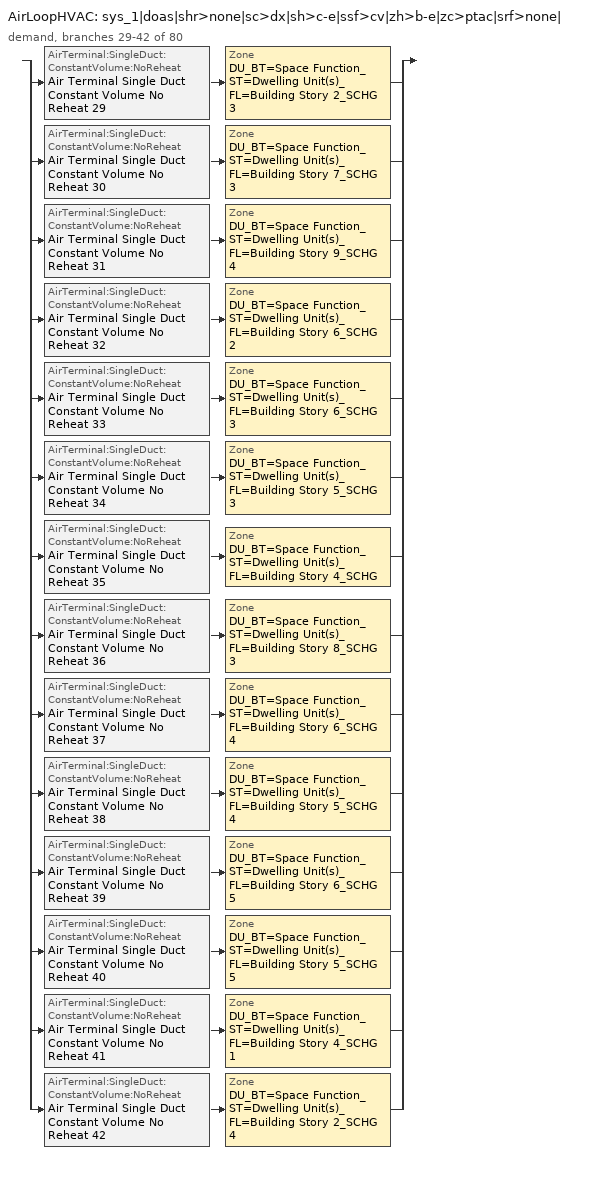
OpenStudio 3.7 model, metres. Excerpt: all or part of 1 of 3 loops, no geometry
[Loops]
AirLoopHVAC 'sys_1|doas|shr>none|sc>dx|sh>c-e|ssf>cv|zh>b-e|zc>ptac|srf>none|'
 demand, branches 29-42 of 80: split
  | AirTerminal:SingleDuct:ConstantVolume:NoReheat 'Air Terminal Single Duct Constant Volume No Reheat 29' > Zone 'DU_BT=Space Function_ST=Dwelling Unit(s)_FL=Building Story 2_SCHG 3'
  | AirTerminal:SingleDuct:ConstantVolume:NoReheat 'Air Terminal Single Duct Constant Volume No Reheat 30' > Zone 'DU_BT=Space Function_ST=Dwelling Unit(s)_FL=Building Story 7_SCHG 3'
  | AirTerminal:SingleDuct:ConstantVolume:NoReheat 'Air Terminal Single Duct Constant Volume No Reheat 31' > Zone 'DU_BT=Space Function_ST=Dwelling Unit(s)_FL=Building Story 9_SCHG 4'
  | AirTerminal:SingleDuct:ConstantVolume:NoReheat 'Air Terminal Single Duct Constant Volume No Reheat 32' > Zone 'DU_BT=Space Function_ST=Dwelling Unit(s)_FL=Building Story 6_SCHG 2'
  | AirTerminal:SingleDuct:ConstantVolume:NoReheat 'Air Terminal Single Duct Constant Volume No Reheat 33' > Zone 'DU_BT=Space Function_ST=Dwelling Unit(s)_FL=Building Story 6_SCHG 3'
  | AirTerminal:SingleDuct:ConstantVolume:NoReheat 'Air Terminal Single Duct Constant Volume No Reheat 34' > Zone 'DU_BT=Space Function_ST=Dwelling Unit(s)_FL=Building Story 5_SCHG 3'
  | AirTerminal:SingleDuct:ConstantVolume:NoReheat 'Air Terminal Single Duct Constant Volume No Reheat 35' > Zone 'DU_BT=Space Function_ST=Dwelling Unit(s)_FL=Building Story 4_SCHG'
  | AirTerminal:SingleDuct:ConstantVolume:NoReheat 'Air Terminal Single Duct Constant Volume No Reheat 36' > Zone 'DU_BT=Space Function_ST=Dwelling Unit(s)_FL=Building Story 8_SCHG 3'
  | AirTerminal:SingleDuct:ConstantVolume:NoReheat 'Air Terminal Single Duct Constant Volume No Reheat 37' > Zone 'DU_BT=Space Function_ST=Dwelling Unit(s)_FL=Building Story 6_SCHG 4'
  | AirTerminal:SingleDuct:ConstantVolume:NoReheat 'Air Terminal Single Duct Constant Volume No Reheat 38' > Zone 'DU_BT=Space Function_ST=Dwelling Unit(s)_FL=Building Story 5_SCHG 4'
  | AirTerminal:SingleDuct:ConstantVolume:NoReheat 'Air Terminal Single Duct Constant Volume No Reheat 39' > Zone 'DU_BT=Space Function_ST=Dwelling Unit(s)_FL=Building Story 6_SCHG 5'
  | AirTerminal:SingleDuct:ConstantVolume:NoReheat 'Air Terminal Single Duct Constant Volume No Reheat 40' > Zone 'DU_BT=Space Function_ST=Dwelling Unit(s)_FL=Building Story 5_SCHG 5'
  | AirTerminal:SingleDuct:ConstantVolume:NoReheat 'Air Terminal Single Duct Constant Volume No Reheat 41' > Zone 'DU_BT=Space Function_ST=Dwelling Unit(s)_FL=Building Story 4_SCHG 1'
  | AirTerminal:SingleDuct:ConstantVolume:NoReheat 'Air Terminal Single Duct Constant Volume No Reheat 42' > Zone 'DU_BT=Space Function_ST=Dwelling Unit(s)_FL=Building Story 2_SCHG 4'
[EvaporativeFluidCooler:SingleSpeed]
Central Tower: Design Air Flow Rate {m3/s}=autosize; Fan Power at Design Air Flow Rate {W}=autosize; Design Spray Water Flow Rate {m3/s}=0.002208; Performance Input Method=UFactorTimesAreaAndDesignWaterFlowRate; U-factor Times Area Value at Design Air Flow Rate {W/K}=autosize; Design Water Flow Rate {m3/s}=autosize; Capacity Control=FanCycling; Sizing Factor=1; Evaporation Loss Mode=SaturatedExit; Drift Loss Percent {percent}=0.008; Blowdown Calculation Mode=ConcentrationRatio; Blowdown Concentration Ratio=3
[Sizing:Zone] Zone Cooling Design Supply Air Temperature Input Method=TemperatureDifference; Zone Cooling Design Supply Air Temperature {C}=14; Zone Cooling Design Supply Air Temperature Difference {deltaC}=11; Zone Heating Design Supply Air Temperature Input Method=TemperatureDifference; Zone Heating Design Supply Air Temperature {C}=40; Zone Heating Design Supply Air Temperature Difference {deltaC}=21; Zone Cooling Design Supply Air Humidity Ratio {kg-H2O/kg-air}=0.0085; Zone Heating Design Supply Air Humidity Ratio {kg-H2O/kg-air}=0.008; Zone Heating Sizing Factor=1.3; Zone Cooling Sizing Factor=1.1; Cooling Design Air Flow Method=DesignDay; Heating Design Air Flow Method=DesignDay; Account for Dedicated Outdoor Air System=No; Dedicated Outdoor Air System Control Strategy=NeutralSupplyAir; Dedicated Outdoor Air Low Setpoint Temperature for Design {C}=autosize; Dedicated Outdoor Air High Setpoint Temperature for Design {C}=autosize; Zone Load Sizing Method=Sensible Load Only No Latent Load; Zone Latent Cooling Design Supply Air Humidity Ratio Input Method=HumidityRatioDifference; Zone Cooling Design Supply Air Humidity Ratio Difference {kgWater/kgDryAir}=0.005; Zone Latent Heating Design Supply Air Humidity Ratio Input Method=HumidityRatioDifference; Zone Humidification Design Supply Air Humidity Ratio Difference {kgWater/kgDryAir}=0.005
DU_BT=Space Function_ST=Dwelling Unit(s)_FL=Building Story 2_SCHG 3; DU_BT=Space Function_ST=Dwelling Unit(s)_FL=Building Story 7_SCHG 3; DU_BT=Space Function_ST=Dwelling Unit(s)_FL=Building Story 9_SCHG 4; DU_BT=Space Function_ST=Dwelling Unit(s)_FL=Building Story 6_SCHG 2; DU_BT=Space Function_ST=Dwelling Unit(s)_FL=Building Story 6_SCHG 3; DU_BT=Space Function_ST=Dwelling Unit(s)_FL=Building Story 5_SCHG 3; DU_BT=Space Function_ST=Dwelling Unit(s)_FL=Building Story 4_SCHG; DU_BT=Space Function_ST=Dwelling Unit(s)_FL=Building Story 8_SCHG 3; DU_BT=Space Function_ST=Dwelling Unit(s)_FL=Building Story 6_SCHG 4; DU_BT=Space Function_ST=Dwelling Unit(s)_FL=Building Story 5_SCHG 4; DU_BT=Space Function_ST=Dwelling Unit(s)_FL=Building Story 6_SCHG 5; DU_BT=Space Function_ST=Dwelling Unit(s)_FL=Building Story 5_SCHG 5; DU_BT=Space Function_ST=Dwelling Unit(s)_FL=Building Story 4_SCHG 1; DU_BT=Space Function_ST=Dwelling Unit(s)_FL=Building Story 2_SCHG 4
[Zone equipment]
DU_BT=Space Function_ST=Dwelling Unit(s)_FL=Building Story 2_SCHG 3: DU_BT=Space Function_ST=Dwelling Unit(s)_FL=Building Story 2_SCHG 3 PTAC, Zone HVAC Baseboard Convective Electric 29, Air Terminal Single Duct Constant Volume No Reheat 29
DU_BT=Space Function_ST=Dwelling Unit(s)_FL=Building Story 7_SCHG 3: DU_BT=Space Function_ST=Dwelling Unit(s)_FL=Building Story 7_SCHG 3 PTAC, Zone HVAC Baseboard Convective Electric 30, Air Terminal Single Duct Constant Volume No Reheat 30
DU_BT=Space Function_ST=Dwelling Unit(s)_FL=Building Story 9_SCHG 4: DU_BT=Space Function_ST=Dwelling Unit(s)_FL=Building Story 9_SCHG 4 PTAC, Zone HVAC Baseboard Convective Electric 31, Air Terminal Single Duct Constant Volume No Reheat 31
DU_BT=Space Function_ST=Dwelling Unit(s)_FL=Building Story 6_SCHG 2: DU_BT=Space Function_ST=Dwelling Unit(s)_FL=Building Story 6_SCHG 2 PTAC, Zone HVAC Baseboard Convective Electric 32, Air Terminal Single Duct Constant Volume No Reheat 32
DU_BT=Space Function_ST=Dwelling Unit(s)_FL=Building Story 6_SCHG 3: DU_BT=Space Function_ST=Dwelling Unit(s)_FL=Building Story 6_SCHG 3 PTAC, Zone HVAC Baseboard Convective Electric 33, Air Terminal Single Duct Constant Volume No Reheat 33
DU_BT=Space Function_ST=Dwelling Unit(s)_FL=Building Story 5_SCHG 3: DU_BT=Space Function_ST=Dwelling Unit(s)_FL=Building Story 5_SCHG 3 PTAC, Zone HVAC Baseboard Convective Electric 34, Air Terminal Single Duct Constant Volume No Reheat 34
DU_BT=Space Function_ST=Dwelling Unit(s)_FL=Building Story 4_SCHG: DU_BT=Space Function_ST=Dwelling Unit(s)_FL=Building Story 4_SCHG PTAC, Zone HVAC Baseboard Convective Electric 35, Air Terminal Single Duct Constant Volume No Reheat 35
DU_BT=Space Function_ST=Dwelling Unit(s)_FL=Building Story 8_SCHG 3: DU_BT=Space Function_ST=Dwelling Unit(s)_FL=Building Story 8_SCHG 3 PTAC, Zone HVAC Baseboard Convective Electric 36, Air Terminal Single Duct Constant Volume No Reheat 36
DU_BT=Space Function_ST=Dwelling Unit(s)_FL=Building Story 6_SCHG 4: DU_BT=Space Function_ST=Dwelling Unit(s)_FL=Building Story 6_SCHG 4 PTAC, Zone HVAC Baseboard Convective Electric 37, Air Terminal Single Duct Constant Volume No Reheat 37
DU_BT=Space Function_ST=Dwelling Unit(s)_FL=Building Story 5_SCHG 4: DU_BT=Space Function_ST=Dwelling Unit(s)_FL=Building Story 5_SCHG 4 PTAC, Zone HVAC Baseboard Convective Electric 38, Air Terminal Single Duct Constant Volume No Reheat 38
DU_BT=Space Function_ST=Dwelling Unit(s)_FL=Building Story 6_SCHG 5: DU_BT=Space Function_ST=Dwelling Unit(s)_FL=Building Story 6_SCHG 5 PTAC, Zone HVAC Baseboard Convective Electric 39, Air Terminal Single Duct Constant Volume No Reheat 39
DU_BT=Space Function_ST=Dwelling Unit(s)_FL=Building Story 5_SCHG 5: DU_BT=Space Function_ST=Dwelling Unit(s)_FL=Building Story 5_SCHG 5 PTAC, Zone HVAC Baseboard Convective Electric 40, Air Terminal Single Duct Constant Volume No Reheat 40
DU_BT=Space Function_ST=Dwelling Unit(s)_FL=Building Story 4_SCHG 1: DU_BT=Space Function_ST=Dwelling Unit(s)_FL=Building Story 4_SCHG 1 PTAC, Zone HVAC Baseboard Convective Electric 41, Air Terminal Single Duct Constant Volume No Reheat 41
DU_BT=Space Function_ST=Dwelling Unit(s)_FL=Building Story 2_SCHG 4: DU_BT=Space Function_ST=Dwelling Unit(s)_FL=Building Story 2_SCHG 4 PTAC, Zone HVAC Baseboard Convective Electric 42, Air Terminal Single Duct Constant Volume No Reheat 42
[Coil:Heating:Electric] Availability Schedule=ON_OFF_ALWAYS_OFF
Coil Heating Electric 30; Coil Heating Electric 31; Coil Heating Electric 32; Coil Heating Electric 33; Coil Heating Electric 34; Coil Heating Electric 35; Coil Heating Electric 36; Coil Heating Electric 37; Coil Heating Electric 38; Coil Heating Electric 39; Coil Heating Electric 40; Coil Heating Electric 41; Coil Heating Electric 42; Coil Heating Electric 43
[Coil:Cooling:DX:SingleSpeed] Availability Schedule=Always On Discrete; Rated Total Cooling Capacity {W}=autosize; Rated Sensible Heat Ratio=autosize; Rated COP {W/W}=2.72491; Rated Air Flow Rate {m3/s}=autosize; Rated Evaporator Fan Power Per Volume Flow Rate 2017 {W/(m3/s)}=773.3; Rated Evaporator Fan Power Per Volume Flow Rate 2023 {W/(m3/s)}=934.4; Total Cooling Capacity Function of Temperature Curve=DXCOOL-NECB2011-REF-CAPFT; Total Cooling Capacity Function of Flow Fraction Curve=DXCOOL-NECB2011-REF-CAPFFLOW; Energy Input Ratio Function of Temperature Curve=DXCOOL-NECB2011-REF-COOLEIRFT; Energy Input Ratio Function of Flow Fraction Curve=DXCOOL-NECB2011-REF-COOLEIRFFLOW; Part Load Fraction Correlation Curve=DXCOOL-NECB2011-REF-COOLPLFFPLR; Minimum Outdoor Dry-Bulb Temperature for Compressor Operation {C}=-25; Nominal Time for Condensate Removal to Begin {s}=0; Ratio of Initial Moisture Evaporation Rate and Steady State Latent Capacity=0; Maximum Cycling Rate {cycles/hr}=0; Latent Capacity Time Constant {s}=0; Condenser Type=AirCooled; Evaporative Condenser Effectiveness=0.9; Evaporative Condenser Air Flow Rate {m3/s}=autosize; Evaporative Condenser Pump Rated Power Consumption {W}=autosize; Crankcase Heater Capacity {W}=0; Maximum Outdoor Dry-Bulb Temperature for Crankcase Heater Operation {C}=10; Basin Heater Capacity {W/K}=0; Basin Heater Setpoint Temperature {C}=2
Coil Cooling DX Single Speed 29 8kBtu/hr 7.7726EER; Coil Cooling DX Single Speed 30 9kBtu/hr 7.7726EER; Coil Cooling DX Single Speed 31 15kBtu/hr 7.7726EER; Coil Cooling DX Single Speed 32 14kBtu/hr 7.7726EER; Coil Cooling DX Single Speed 33 9kBtu/hr 7.7726EER; Coil Cooling DX Single Speed 34 14kBtu/hr 7.7726EER; Coil Cooling DX Single Speed 35 13kBtu/hr 7.7726EER; Coil Cooling DX Single Speed 36 15kBtu/hr 7.7726EER; Coil Cooling DX Single Speed 37 14kBtu/hr 7.7726EER; Coil Cooling DX Single Speed 38 9kBtu/hr 7.7726EER; Coil Cooling DX Single Speed 39 14kBtu/hr 7.7726EER; Coil Cooling DX Single Speed 40 14kBtu/hr 7.7726EER; Coil Cooling DX Single Speed 41 9kBtu/hr 7.7726EER; Coil Cooling DX Single Speed 42 12kBtu/hr 7.7726EER
[Fan:OnOff] Availability Schedule=Always On Discrete; Fan Total Efficiency=0.39975; Pressure Rise {Pa}=331.288; Maximum Flow Rate {m3/s}=autosize; Motor Efficiency=0.615; Motor In Airstream Fraction=1
Name | Fan Power Ratio Function of Speed Ratio Curve | Fan Efficiency Ratio Function of Speed Ratio Curve
Fan On Off 29 | Fan On Off Power Curve 28 | Fan On Off Efficiency Curve 28
Fan On Off 30 | Fan On Off Power Curve 29 | Fan On Off Efficiency Curve 29
Fan On Off 31 | Fan On Off Power Curve 30 | Fan On Off Efficiency Curve 30
Fan On Off 32 | Fan On Off Power Curve 31 | Fan On Off Efficiency Curve 31
Fan On Off 33 | Fan On Off Power Curve 32 | Fan On Off Efficiency Curve 32
Fan On Off 34 | Fan On Off Power Curve 33 | Fan On Off Efficiency Curve 33
Fan On Off 35 | Fan On Off Power Curve 34 | Fan On Off Efficiency Curve 34
Fan On Off 36 | Fan On Off Power Curve 35 | Fan On Off Efficiency Curve 35
Fan On Off 37 | Fan On Off Power Curve 36 | Fan On Off Efficiency Curve 36
Fan On Off 38 | Fan On Off Power Curve 37 | Fan On Off Efficiency Curve 37
Fan On Off 39 | Fan On Off Power Curve 38 | Fan On Off Efficiency Curve 38
Fan On Off 40 | Fan On Off Power Curve 39 | Fan On Off Efficiency Curve 39
Fan On Off 41 | Fan On Off Power Curve 40 | Fan On Off Efficiency Curve 40
Fan On Off 42 | Fan On Off Power Curve 41 | Fan On Off Efficiency Curve 41
[ZoneHVAC:PackagedTerminalAirConditioner] Availability Schedule=Always On Discrete; Supply Air Flow Rate During Cooling Operation {m3/s}=Autosize; Supply Air Flow Rate During Heating Operation {m3/s}=Autosize; Supply Air Flow Rate When No Cooling or Heating is Needed {m3/s}=Autosize; Outdoor Air Flow Rate During Cooling Operation {m3/s}=1e-05; Outdoor Air Flow Rate During Heating Operation {m3/s}=1e-05; Outdoor Air Flow Rate When No Cooling or Heating is Needed {m3/s}=1e-05; Fan Placement=DrawThrough; Supply Air Fan Operating Mode Schedule=ON_OFF_ALWAYS_OFF
Name | Supply Air Fan | Heating Coil | Cooling Coil
DU_BT=Space Function_ST=Dwelling Unit(s)_FL=Building Story 2_SCHG 3 PTAC | Fan On Off 29 | Coil Heating Electric 30 | Coil Cooling DX Single Speed 29 8kBtu/hr 7.7726EER
DU_BT=Space Function_ST=Dwelling Unit(s)_FL=Building Story 7_SCHG 3 PTAC | Fan On Off 30 | Coil Heating Electric 31 | Coil Cooling DX Single Speed 30 9kBtu/hr 7.7726EER
DU_BT=Space Function_ST=Dwelling Unit(s)_FL=Building Story 9_SCHG 4 PTAC | Fan On Off 31 | Coil Heating Electric 32 | Coil Cooling DX Single Speed 31 15kBtu/hr 7.7726EER
DU_BT=Space Function_ST=Dwelling Unit(s)_FL=Building Story 6_SCHG 2 PTAC | Fan On Off 32 | Coil Heating Electric 33 | Coil Cooling DX Single Speed 32 14kBtu/hr 7.7726EER
DU_BT=Space Function_ST=Dwelling Unit(s)_FL=Building Story 6_SCHG 3 PTAC | Fan On Off 33 | Coil Heating Electric 34 | Coil Cooling DX Single Speed 33 9kBtu/hr 7.7726EER
DU_BT=Space Function_ST=Dwelling Unit(s)_FL=Building Story 5_SCHG 3 PTAC | Fan On Off 34 | Coil Heating Electric 35 | Coil Cooling DX Single Speed 34 14kBtu/hr 7.7726EER
DU_BT=Space Function_ST=Dwelling Unit(s)_FL=Building Story 4_SCHG PTAC | Fan On Off 35 | Coil Heating Electric 36 | Coil Cooling DX Single Speed 35 13kBtu/hr 7.7726EER
DU_BT=Space Function_ST=Dwelling Unit(s)_FL=Building Story 8_SCHG 3 PTAC | Fan On Off 36 | Coil Heating Electric 37 | Coil Cooling DX Single Speed 36 15kBtu/hr 7.7726EER
DU_BT=Space Function_ST=Dwelling Unit(s)_FL=Building Story 6_SCHG 4 PTAC | Fan On Off 37 | Coil Heating Electric 38 | Coil Cooling DX Single Speed 37 14kBtu/hr 7.7726EER
DU_BT=Space Function_ST=Dwelling Unit(s)_FL=Building Story 5_SCHG 4 PTAC | Fan On Off 38 | Coil Heating Electric 39 | Coil Cooling DX Single Speed 38 9kBtu/hr 7.7726EER
DU_BT=Space Function_ST=Dwelling Unit(s)_FL=Building Story 6_SCHG 5 PTAC | Fan On Off 39 | Coil Heating Electric 40 | Coil Cooling DX Single Speed 39 14kBtu/hr 7.7726EER
DU_BT=Space Function_ST=Dwelling Unit(s)_FL=Building Story 5_SCHG 5 PTAC | Fan On Off 40 | Coil Heating Electric 41 | Coil Cooling DX Single Speed 40 14kBtu/hr 7.7726EER
DU_BT=Space Function_ST=Dwelling Unit(s)_FL=Building Story 4_SCHG 1 PTAC | Fan On Off 41 | Coil Heating Electric 42 | Coil Cooling DX Single Speed 41 9kBtu/hr 7.7726EER
DU_BT=Space Function_ST=Dwelling Unit(s)_FL=Building Story 2_SCHG 4 PTAC | Fan On Off 42 | Coil Heating Electric 43 | Coil Cooling DX Single Speed 42 12kBtu/hr 7.7726EER
[ZoneHVAC:Baseboard:Convective:Electric] Availability Schedule=Always On Discrete; Nominal Capacity {W}=autosize; Efficiency=1
Zone HVAC Baseboard Convective Electric 29; Zone HVAC Baseboard Convective Electric 30; Zone HVAC Baseboard Convective Electric 31; Zone HVAC Baseboard Convective Electric 32; Zone HVAC Baseboard Convective Electric 33; Zone HVAC Baseboard Convective Electric 34; Zone HVAC Baseboard Convective Electric 35; Zone HVAC Baseboard Convective Electric 36; Zone HVAC Baseboard Convective Electric 37; Zone HVAC Baseboard Convective Electric 38; Zone HVAC Baseboard Convective Electric 39; Zone HVAC Baseboard Convective Electric 40; Zone HVAC Baseboard Convective Electric 41; Zone HVAC Baseboard Convective Electric 42
[AirTerminal:SingleDuct:ConstantVolume:NoReheat] Availability Schedule=Always On Discrete; Maximum Air Flow Rate {m3/s}=AutoSize
Air Terminal Single Duct Constant Volume No Reheat 29; Air Terminal Single Duct Constant Volume No Reheat 30; Air Terminal Single Duct Constant Volume No Reheat 31; Air Terminal Single Duct Constant Volume No Reheat 32; Air Terminal Single Duct Constant Volume No Reheat 33; Air Terminal Single Duct Constant Volume No Reheat 34; Air Terminal Single Duct Constant Volume No Reheat 35; Air Terminal Single Duct Constant Volume No Reheat 36; Air Terminal Single Duct Constant Volume No Reheat 37; Air Terminal Single Duct Constant Volume No Reheat 38; Air Terminal Single Duct Constant Volume No Reheat 39; Air Terminal Single Duct Constant Volume No Reheat 40; Air Terminal Single Duct Constant Volume No Reheat 41; Air Terminal Single Duct Constant Volume No Reheat 42
[AvailabilityManager:NightCycle] Applicability Schedule=Always On Discrete; Control Type=CycleOnAny; Thermostat Tolerance {deltaC}=1; Cycling Run Time {s}=3600
Availability Manager Night Cycle 1; Availability Manager Night Cycle 2
[Schedule:Ruleset]
ON_OFF_ALWAYS_OFF: Default Day Schedule=Schedule Day 3
[Schedule:Day]
Schedule Day 3; wkdON_OFF_ALWAYS_OFF 1; satON_OFF_ALWAYS_OFF 1; sunON_OFF_ALWAYS_OFF 1: 1, 0, 0, 2, 0, 0, 3, 0, 0, 4, 0, 0, 5, 0, 0, 6, 0, 0, 7, 0, 0, 8, 0, 0, 9, 0, 0, 10, 0, 0, 11, 0, 0, 12, 0, 0, 13, 0, 0, 14, 0, 0, 15, 0, 0, 16, 0, 0, 17, 0, 0, 18, 0, 0, 19, 0, 0, 20, 0, 0, 21, 0, 0, 22, 0, 0, 23, 0, 0, 24, 0, 0
[Schedule:Rule] Schedule Ruleset=ON_OFF_ALWAYS_OFF; Date Specification Type=DateRange; Start Month=1; Start Day=1; End Month=12; End Day=31
Name | Rule Order | Day Schedule | Apply Sunday | Apply Monday | Apply Tuesday | Apply Wednesday | Apply Thursday | Apply Friday | Apply Saturday
wkdON_OFF_ALWAYS_OFF rule | 2 | wkdON_OFF_ALWAYS_OFF 1 | No | Yes | Yes | Yes | Yes | Yes | No
satON_OFF_ALWAYS_OFFrule | 1 | satON_OFF_ALWAYS_OFF 1 | No | No | No | No | No | No | Yes
sunON_OFF_ALWAYS_OFFrule | 0 | sunON_OFF_ALWAYS_OFF 1 | Yes | No | No | No | No | No | No
[Schedule:Constant]
Always On Discrete: Value=1
[Curve:Biquadratic] Minimum Value of x=13; Maximum Value of x=24; Minimum Value of y=24; Maximum Value of y=46
Name | Coefficient1 Constant | Coefficient2 x | Coefficient3 x**2 | Coefficient4 y | Coefficient5 y**2 | Coefficient6 x*y
DXCOOL-NECB2011-REF-CAPFT | 0.867905 | 0.0142459 | 0.00055436 | -0.0075575 | 3.3e-05 | -0.0001918
DXCOOL-NECB2011-REF-COOLEIRFT | 0.114171 | 0.0281822 | -0.0004199 | 0.0214108 | 0.000161028 | -0.000679104
[Curve:Quadratic] Minimum Value of x=0.5; Maximum Value of x=1.5
Name | Coefficient1 Constant | Coefficient2 x | Coefficient3 x**2
DXCOOL-NECB2011-REF-CAPFFLOW | 0.8 | 0.2 | 0
DXCOOL-NECB2011-REF-COOLEIRFFLOW | 1.1552 | -0.1808 | 0.0256
[Curve:Cubic] Maximum Value of x=1
Name | Coefficient1 Constant | Coefficient2 x | Coefficient3 x**2 | Coefficient4 x**3 | Minimum Value of x
Fan On Off Efficiency Curve 28; Fan On Off Efficiency Curve 29; Fan On Off Efficiency Curve 30; Fan On Off Efficiency Curve 31; Fan On Off Efficiency Curve 32; Fan On Off Efficiency Curve 33; Fan On Off Efficiency Curve 34; Fan On Off Efficiency Curve 35; Fan On Off Efficiency Curve 36; Fan On Off Efficiency Curve 37; Fan On Off Efficiency Curve 38; Fan On Off Efficiency Curve 39; Fan On Off Efficiency Curve 40; Fan On Off Efficiency Curve 41 | 1 | 0 | 0 | 0 | 0
DXCOOL-NECB2011-REF-COOLPLFFPLR | 0.0277 | 4.9151 | -8.184 | 4.2702 | 0.7
[Curve:Exponent] Coefficient1 Constant=1; Coefficient2 Constant=0; Coefficient3 Constant=0; Minimum Value of x=0; Maximum Value of x=1
Fan On Off Power Curve 28; Fan On Off Power Curve 29; Fan On Off Power Curve 30; Fan On Off Power Curve 31; Fan On Off Power Curve 32; Fan On Off Power Curve 33; Fan On Off Power Curve 34; Fan On Off Power Curve 35; Fan On Off Power Curve 36; Fan On Off Power Curve 37; Fan On Off Power Curve 38; Fan On Off Power Curve 39; Fan On Off Power Curve 40; Fan On Off Power Curve 41
